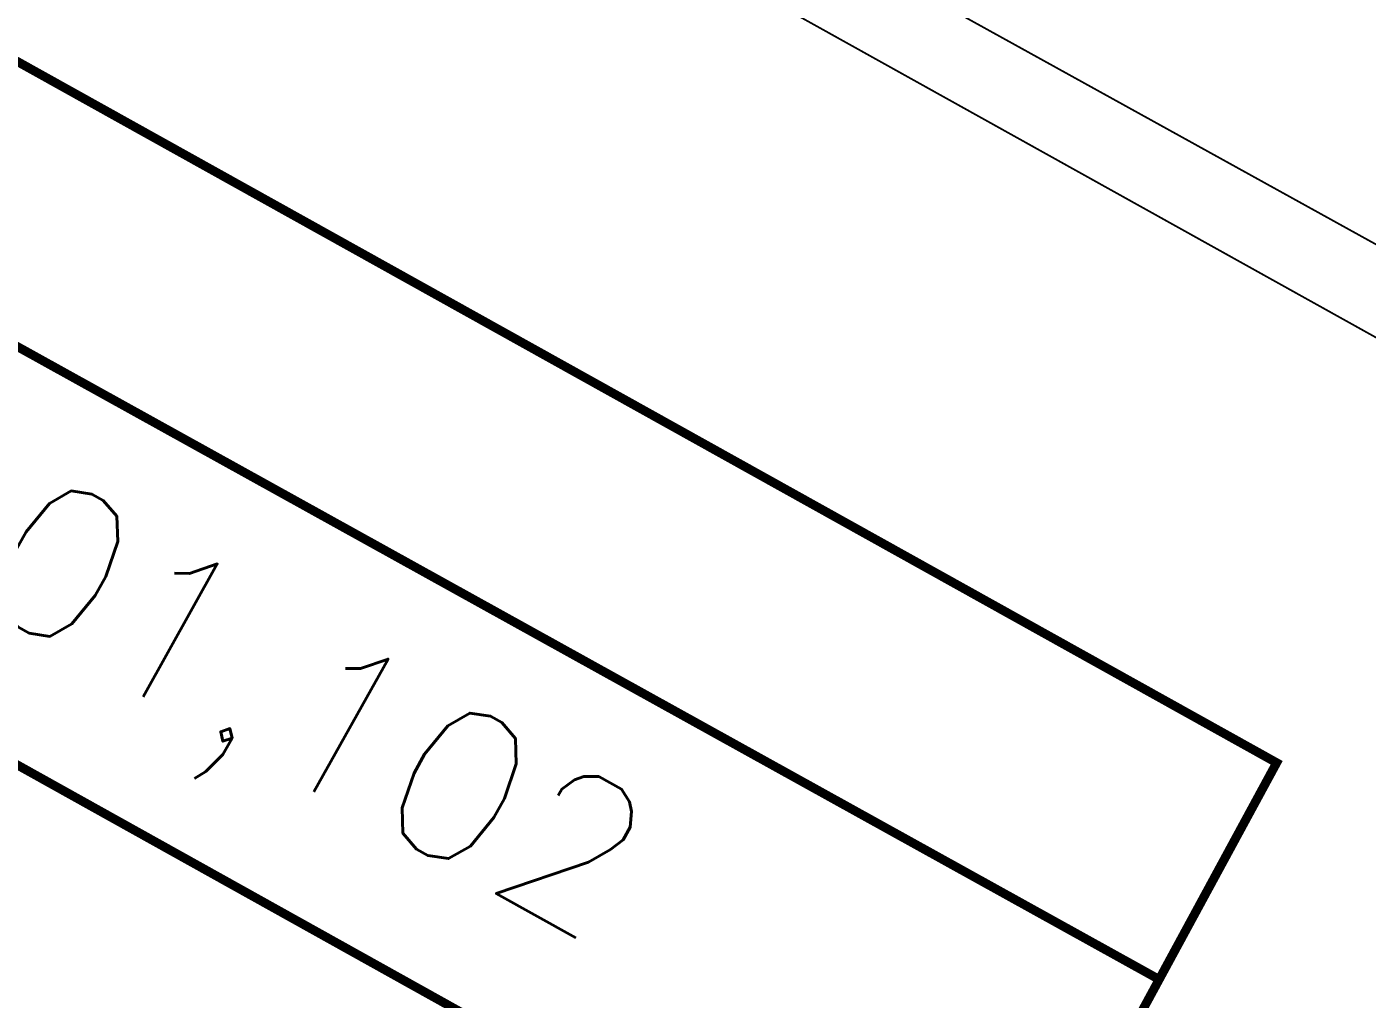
# Model space of a CAD drawing. Header units: inches. Extents: x 350994 to 353538, y 1581369 to 1583842.
# Drawn here: x 351664.03 to 351679, y 1583666.4 to 1583677.27 of the extents above; entities that cross this region are included whole.
import ezdxf
from ezdxf.enums import TextEntityAlignment as Align

# ---------------------------------------------------------------- set-up
doc = ezdxf.new("R2010")
doc.units = ezdxf.units.IN
doc.header["$MEASUREMENT"] = 0
for name, pattern in [('1', [0]), ('ACAD_ISO03W100', [30, 12, -18]), ('DASHDOTX2', [2, 1, -0.5, 0, -0.5])]:
    doc.linetypes.add(name, pattern=pattern)
for name, color, linetype in [('BOUNDARY', 5, 'Continuous'), ('BULDING', 5, '1'), ('CULVERT', 255, '1'), ('CW', 94, '1')]:
    doc.layers.add(name, color=color, linetype=linetype)
doc.styles.add('ROMANS', font='ROMANS.shx')

msp = doc.modelspace()

# ---------------------------------------------------------------- linework, layer by layer
at = {"layer": 'BOUNDARY', "lineweight": 5, "const_width": 0.1, "elevation": 90.66}
msp.add_lwpolyline([(351644.144, 1583684.656), (351676.68, 1583666.62), (351674.716, 1583662.999), (351642.185, 1583681.134), (351644.138, 1583684.659)], dxfattribs=at)
at = {"layer": 'CULVERT', "color": 250, "linetype": 'DASHDOTX2', "lineweight": 5, "ltscale": 2, "const_width": 0.02}
for points, elevation in [([(351531.585, 1583755.644), (351606.721, 1583714.776), (351645.809, 1583693.245), (351719.596, 1583652.445)], 88.109), ([(351719.139, 1583651.505), (351645.505, 1583692.5), (351606.525, 1583713.891), (351531.282, 1583755.084)], 89.253)]:
    msp.add_lwpolyline(points, dxfattribs=dict(at, elevation=elevation))
at = {"layer": 'CW', "linetype": 'ACAD_ISO03W100', "lineweight": 5, "ltscale": 0.1, "const_width": 0.1, "elevation": 90.66}
msp.add_lwpolyline([(351644.144, 1583684.656), (351643.01, 1583685.292), (351644.391, 1583687.755), (351677.993, 1583669.042), (351676.68, 1583666.62)], dxfattribs=at)

# ---------------------------------------------------------------- texts
at = {"layer": 'BULDING', "color": 0, "linetype": 'Continuous', "lineweight": 9, "style": 'ROMANS'}
msp.add_text('D23 -99,100,101,102', height=1.7, rotation=330.8623, dxfattribs=at).set_placement((351659.535, 1583673.981, 90.66), align=Align.MIDDLE_CENTER)

doc.saveas('drawing.dxf')
